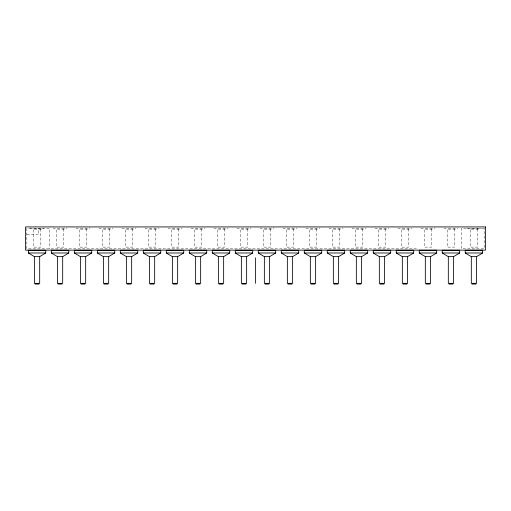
<?xml version="1.0" encoding="UTF-8"?>
<svg xmlns="http://www.w3.org/2000/svg" width="511" height="511" viewBox="0 0 511 511"><rect width="100%" height="100%" fill="white"/><g stroke="black" fill="none" stroke-linecap="round" stroke-linejoin="round"><path stroke-width="0.38" stroke-dasharray="2.56 1.92" d="M30.021 228.04L32.666 228.973L41.429 228.973L44.074 228.04M53.016 228.04L55.661 228.973L64.424 228.973L67.069 228.04M76.011 228.04L78.656 228.973L87.419 228.973L90.064 228.04M99.006 228.04L101.651 228.973L110.414 228.973L113.059 228.04M122.001 228.04L124.646 228.973L133.409 228.973L136.054 228.04M144.996 228.04L147.641 228.973L156.404 228.973L159.049 228.04M167.991 228.04L170.636 228.973L179.399 228.973L182.044 228.04M190.986 228.04L193.631 228.973L202.394 228.973L205.039 228.04M213.981 228.04L216.626 228.973L225.389 228.973L228.034 228.04M236.976 228.04L239.621 228.973L248.384 228.973L251.029 228.04M259.971 228.04L262.616 228.973L271.379 228.973L274.024 228.04M282.966 228.04L285.611 228.973L294.374 228.973L297.019 228.04M305.961 228.04L308.606 228.973L317.369 228.973L320.014 228.04M328.956 228.04L331.601 228.973L340.364 228.973L343.009 228.04M351.951 228.04L354.596 228.973L363.359 228.973L366.004 228.04M374.946 228.04L377.591 228.973L386.354 228.973L388.999 228.04M397.941 228.04L400.586 228.973L409.349 228.973L411.994 228.04M420.936 228.04L423.581 228.973L432.344 228.973L434.989 228.04M443.931 228.04L446.576 228.973L455.339 228.973L457.984 228.04M466.926 228.04L469.571 228.973L478.334 228.973L480.979 228.04M26.847 234.785L38.664 234.785L38.664 228.238M416.465 248.844L26.847 248.844L26.847 228.238L49.478 228.238L49.478 248.844M478.334 228.973L469.571 228.973M477.613 228.839L477.613 247.12L470.292 247.12L470.292 228.839M455.339 228.973L446.576 228.973M454.618 228.839L454.618 247.12L447.297 247.12L447.297 228.839M432.344 228.973L423.581 228.973M431.623 228.839L431.623 247.12L424.302 247.12L424.302 228.839M409.349 228.973L400.586 228.973M408.628 228.839L408.628 247.12L401.307 247.12L401.307 228.839M386.354 228.973L377.591 228.973M385.633 228.839L385.633 247.12L378.312 247.12L378.312 228.839M363.359 228.973L354.596 228.973M362.638 228.839L362.638 247.12L355.317 247.12L355.317 228.839M340.364 228.973L331.601 228.973M339.643 228.839L339.643 247.12L332.322 247.12L332.322 228.839M317.369 228.973L308.606 228.973M316.648 228.839L316.648 247.12L309.327 247.12L309.327 228.839M294.374 228.973L285.611 228.973M293.653 228.839L293.653 247.12L286.332 247.12L286.332 228.839M271.379 228.973L262.616 228.973M270.658 228.839L270.658 247.12L263.337 247.12L263.337 228.839M248.384 228.973L239.621 228.973M247.663 228.839L247.663 247.12L240.342 247.12L240.342 228.839M225.389 228.973L216.626 228.973M224.668 228.839L224.668 247.12L217.347 247.12L217.347 228.839M202.394 228.973L193.631 228.973M201.673 228.839L201.673 247.12L194.352 247.12L194.352 228.839M179.399 228.973L170.636 228.973M178.678 228.839L178.678 247.12L171.357 247.12L171.357 228.839M156.404 228.973L147.641 228.973M155.683 228.839L155.683 247.12L148.362 247.12L148.362 228.839M133.409 228.973L124.646 228.973M132.688 228.839L132.688 247.12L125.367 247.12L125.367 228.839M110.414 228.973L101.651 228.973M109.693 228.839L109.693 247.12L102.372 247.12L102.372 228.839M87.419 228.973L78.656 228.973M86.698 228.839L86.698 247.12L79.377 247.12L79.377 228.839M64.424 228.973L55.661 228.973M63.703 228.839L63.703 247.12L56.382 247.12L56.382 228.839M41.429 228.973L32.666 228.973M40.708 228.839L40.708 247.12L33.387 247.12L33.387 228.839M484.153 228.238L461.522 228.238L461.522 248.844L484.153 248.844L484.153 228.238"/><path stroke-width="0.77" d="M39.686 256.637L45.747 252.983L45.747 250.237L28.348 250.237L28.348 252.983L34.409 256.637L39.686 256.637L39.686 283.337L34.409 283.337L34.409 256.637M62.681 256.637L68.742 252.983L68.742 250.237L51.343 250.237L51.343 252.983L57.404 256.637L62.681 256.637L62.681 283.337L57.404 283.337L57.404 256.637M85.676 256.637L91.737 252.983L91.737 250.237L74.338 250.237L74.338 252.983L80.399 256.637L85.676 256.637L85.676 283.337L80.399 283.337L80.399 256.637M108.671 256.637L114.732 252.983L114.732 250.237L97.333 250.237L97.333 252.983L103.394 256.637L108.671 256.637L108.671 283.337L103.394 283.337L103.394 256.637M131.666 256.637L137.727 252.983L137.727 250.237L120.328 250.237L120.328 252.983L126.389 256.637L131.666 256.637L131.666 283.337L126.389 283.337L126.389 256.637M154.661 256.637L160.722 252.983L160.722 250.237L143.323 250.237L143.323 252.983L149.384 256.637L154.661 256.637L154.661 283.337L149.384 283.337L149.384 256.637M177.656 256.637L183.717 252.983L183.717 250.237L166.318 250.237L166.318 252.983L172.379 256.637L177.656 256.637L177.656 283.337L172.379 283.337L172.379 256.637M200.651 256.637L206.712 252.983L206.712 250.237L189.313 250.237L189.313 252.983L195.374 256.637L200.651 256.637L200.651 283.337L195.374 283.337L195.374 256.637M223.646 256.637L229.707 252.983L229.707 250.237L212.308 250.237L212.308 252.983L218.369 256.637L223.646 256.637L223.646 283.337L218.369 283.337L218.369 256.637M246.641 256.637L252.702 252.983L252.702 250.237L235.303 250.237L235.303 252.983L241.364 256.637L246.641 256.637L246.641 283.337L241.364 283.337L241.364 256.637M269.636 256.637L275.697 252.983L275.697 250.237L258.298 250.237L258.298 252.983L264.359 256.637L269.636 256.637L269.636 283.337L264.359 283.337L264.359 256.637M292.631 256.637L298.692 252.983L298.692 250.237L281.293 250.237L281.293 252.983L287.354 256.637L292.631 256.637L292.631 283.337L287.354 283.337L287.354 256.637M315.626 256.637L321.687 252.983L321.687 250.237L304.288 250.237L304.288 252.983L310.349 256.637L315.626 256.637L315.626 283.337L310.349 283.337L310.349 256.637M338.621 256.637L344.682 252.983L344.682 250.237L327.283 250.237L327.283 252.983L333.344 256.637L338.621 256.637L338.621 283.337L333.344 283.337L333.344 256.637M361.616 256.637L367.677 252.983L367.677 250.237L350.278 250.237L350.278 252.983L356.339 256.637L361.616 256.637L361.616 283.337L356.339 283.337L356.339 256.637M384.611 256.637L390.672 252.983L390.672 250.237L373.273 250.237L373.273 252.983L379.334 256.637L384.611 256.637L384.611 283.337L379.334 283.337L379.334 256.637M407.606 256.637L413.667 252.983L413.667 250.237L396.268 250.237L396.268 252.983L402.329 256.637L407.606 256.637L407.606 283.337L402.329 283.337L402.329 256.637M430.601 256.637L436.662 252.983L436.662 250.237L419.263 250.237L419.263 252.983L425.324 256.637L430.601 256.637L430.601 283.337L425.324 283.337L425.324 256.637M453.596 256.637L459.657 252.983L459.657 250.237L442.258 250.237L442.258 252.983L448.319 256.637L453.596 256.637L453.596 283.337L448.319 283.337L448.319 256.637M476.591 256.637L482.652 252.983L482.652 250.237L465.253 250.237L465.253 252.983L471.314 256.637L476.591 256.637L476.591 283.337L471.314 283.337L471.314 256.637M28.348 252.983L45.747 252.983M51.343 252.983L68.742 252.983M74.338 252.983L91.737 252.983M97.333 252.983L114.732 252.983M120.328 252.983L137.727 252.983M143.323 252.983L160.722 252.983M166.318 252.983L183.717 252.983M189.313 252.983L206.712 252.983M212.308 252.983L229.707 252.983M235.303 252.983L252.702 252.983M258.298 252.983L275.697 252.983M281.293 252.983L298.692 252.983M304.288 252.983L321.687 252.983M327.283 252.983L344.682 252.983M350.278 252.983L367.677 252.983M373.273 252.983L390.672 252.983M396.268 252.983L413.667 252.983M419.263 252.983L436.662 252.983M442.258 252.983L459.657 252.983M465.253 252.983L482.652 252.983M35.042 284.071L39.053 284.071M58.037 284.071L62.048 284.071M81.032 284.071L85.043 284.071M104.027 284.071L108.038 284.071M127.022 284.071L131.033 284.071M150.017 284.071L154.028 284.071M173.012 284.071L177.023 284.071M196.007 284.071L200.018 284.071M219.002 284.071L223.013 284.071M241.997 284.071L246.008 284.071M264.992 284.071L269.003 284.071M287.987 284.071L291.998 284.071M310.982 284.071L314.993 284.071M333.977 284.071L337.988 284.071M356.972 284.071L360.983 284.071M379.967 284.071L383.978 284.071M402.962 284.071L406.973 284.071M425.957 284.071L429.968 284.071M448.952 284.071L452.963 284.071M471.947 284.071L475.958 284.071M255.5 257.736L255.5 283.337M485.45 226.929L25.55 226.929L25.55 250.154L485.45 250.154L485.45 226.929"/></g></svg>
